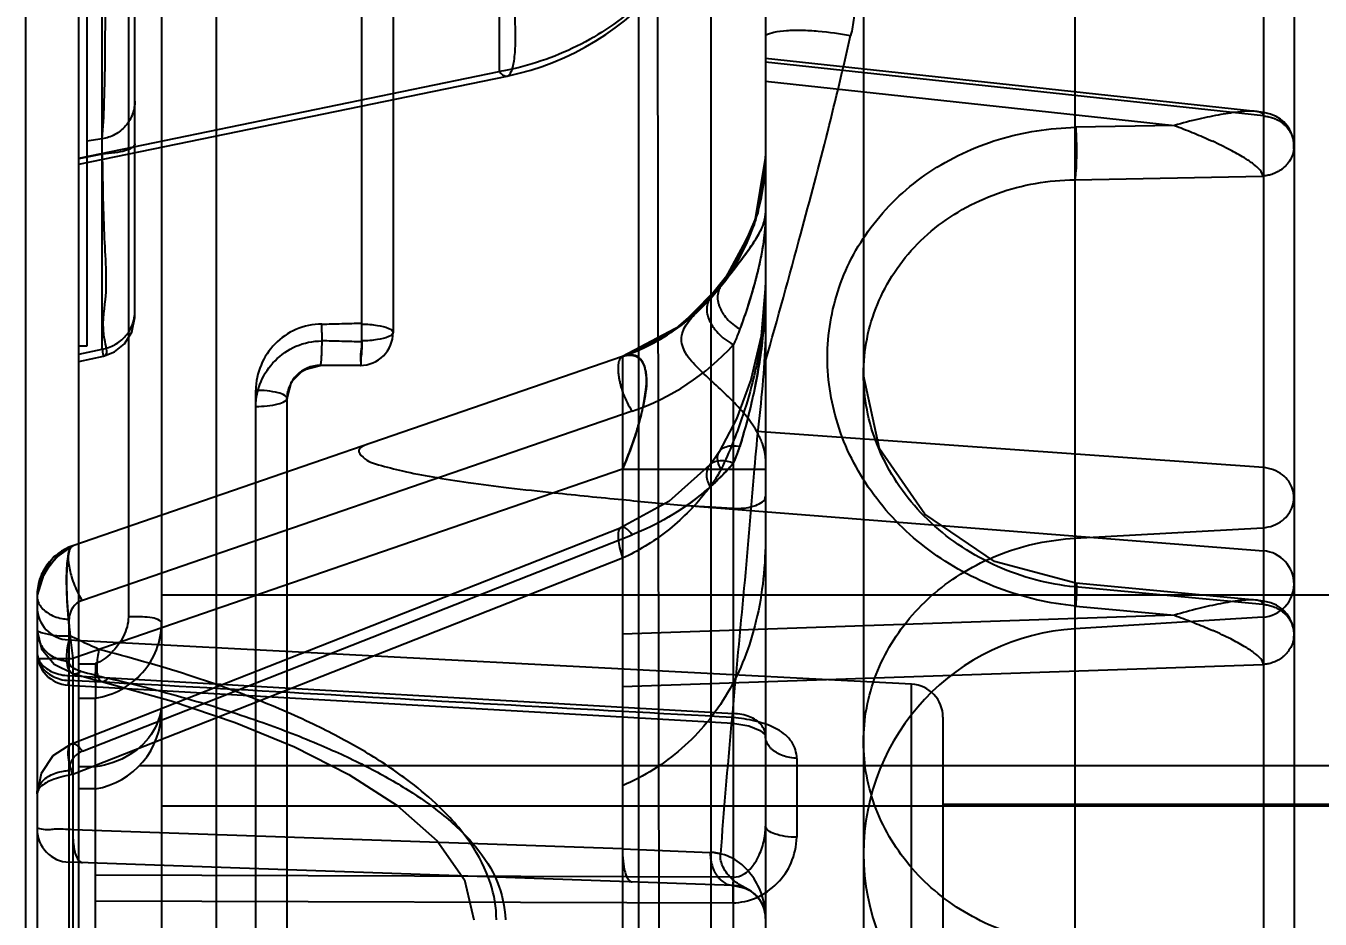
# Model space of a CAD drawing. Header units: millimetres. Extents: x 3267 to 5677, y -4731 to 2600.
# Drawn here: x 4723.18 to 4742.82, y -182.95 to -169.39 of the extents above; entities that cross this region are included whole.
import ezdxf

# ---------------------------------------------------------------- set-up
doc = ezdxf.new("R2010")
doc.units = ezdxf.units.MM
doc.header["$LTSCALE"] = 16.335
doc.header["$PDMODE"] = 3
doc.header["$PDSIZE"] = 0.3125
doc.layers.get('0').update_dxf_attribs({"linetype": 'CONTINUOUS'})
doc.layers.get('Defpoints').update_dxf_attribs({"linetype": 'CONTINUOUS'})
doc.styles.get("Standard").update_dxf_attribs({"font": 'txt', "width": 0.8})
doc.dimstyles.get("Standard").update_dxf_attribs({"dimtxt": 0.15625, "dimasz": 0.1875, "dimexe": 0.125, "dimexo": 0.0625, "dimtad": 0, "dimtih": 1, "dimtoh": 1, "dimdsep": 46, "dimtxsty": 'Standard', "dimcen": 0.09, "dimadec": 0, "dimazin": 0, "dimtp": 0.01, "dimtm": 0.01, "dimtfac": 1, "dimtofl": 0, "dimtmove": 0, "dimatfit": 3, "dimfxl": 0, "dimtolj": 1, "dimarcsym": 0})

# ---------------------------------------------------------------- blocks, each defined once
blk = doc.blocks.new('*D133')
at = {"color": 4, "lineweight": -2}
for p, q in [((4723.177, -202.237), (4723.177, -27.593)), ((4731.177, -27.593), (4748.892, -27.593)), ((4793.176, -27.593), (4772.359, -27.593)), ((4801.176, -192.521), (4801.176, -27.593))]:
    blk.add_line(p, q, dxfattribs=at)
at = {"color": 4}
for points in [[(4731.177, -26.259), (4731.177, -28.926), (4723.177, -27.593)], [(4793.176, -26.259), (4793.176, -28.926), (4801.176, -27.593)]]:
    blk.add_solid(points, dxfattribs=at)
at = {"layer": 'Defpoints', "color": 0}
for p in [(4723.177, -27.593), (4801.176, -192.521), (4723.177, -202.237)]:
    blk.add_point(p, dxfattribs=at)
at = {"color": 6, "insert": (4760.626, -27.593), "char_height": 8, "attachment_point": 5}
blk.add_mtext('\\A1;78.00', dxfattribs=at)

msp = doc.modelspace()

# ---------------------------------------------------------------- linework, layer by layer
at = {"color": 6, "linetype": 'Continuous'}
for p, q in [((4723.981, -365.077), (4723.981, -45.077)), ((4728.274, -174.175), (4728.274, -97.94)), ((4728.748, -98.44), (4728.748, -174.047)), ((4725.236, -99.547), (4725.236, -278.306)), ((4726.066, -114.238), (4726.066, -254.39)), ((4733.571, -115.642), (4733.571, -195.988)), ((4734.401, -116.63), (4734.401, -253.414)), ((4741.957, -141.183), (4741.957, -258.911)), ((4742.421, -141.685), (4742.421, -258.408)), ((4739.093, -142.366), (4739.093, -257.727)), ((4735.889, -145.777), (4735.889, -254.317)), ((4724.733, -151.069), (4724.733, -178.364)), ((4732.472, -151.117), (4732.472, -248.976)), ((4732.74, -151.096), (4732.796, -192.891)), ((4724.831, -173.817), (4724.831, -155.758)), ((4724.101, -162.257), (4724.101, -174.257)), ((4730.36, -168.126), (4730.36, -170.086)), ((4724.335, -174.299), (4724.335, -169.078)), ((4741.844, -170.692), (4734.401, -169.886)), ((4723.981, -171.401), (4730.36, -170.086)), ((4741.956, -170.76), (4734.401, -169.942)), ((4723.981, -171.492), (4730.478, -170.153)), ((4734.401, -170.231), (4740.605, -170.903)), ((4740.605, -170.903), (4739.108, -170.932)), ((4724.335, -171.109), (4724.101, -171.14)), ((4724.335, -171.338), (4723.981, -171.412)), ((4734.401, -171.37), (4734.228, -172.41)), ((4739.093, -171.728), (4741.949, -171.672)), ((4734.228, -172.41), (4733.728, -173.339)), ((4733.728, -173.339), (4733.562, -173.537)), ((4734.401, -173.324), (4734.336, -174.097)), ((4734.339, -174.081), (4734.174, -174.784)), ((4724.101, -174.257), (4723.981, -174.257)), ((4723.981, -174.374), (4724.335, -174.299)), ((4723.981, -174.485), (4724.355, -174.406)), ((4733.916, -190.085), (4733.916, -174.23)), ((4732.232, -174.411), (4723.888, -177.284)), ((4728.248, -174.547), (4727.641, -174.547)), ((4732.232, -174.411), (4732.232, -189.904)), ((4726.667, -225.17), (4726.667, -174.924)), ((4727.144, -175.104), (4727.141, -175.065)), ((4732.378, -175.241), (4724.035, -178.114)), ((4741.957, -176.098), (4734.267, -175.55)), ((4732.232, -176.122), (4723.888, -178.995)), ((4732.232, -176.122), (4734.401, -176.122)), ((4733.273, -176.679), (4741.957, -177.363)), ((4723.868, -180.291), (4732.212, -177.006)), ((4724.035, -180.403), (4732.378, -177.118)), ((4739.093, -177.171), (4741.949, -177.01)), ((4732.232, -177.473), (4723.888, -180.758)), ((4723.415, -177.787), (4723.346, -178.035)), ((4741.949, -178.176), (4739.093, -177.909)), ((4741.837, -178.11), (4739.112, -177.855)), ((4723.346, -178.044), (4723.346, -186.271)), ((4749.236, -178.037), (4725.236, -178.037)), ((4739.108, -178.2), (4740.605, -178.339)), ((4723.831, -185.916), (4723.831, -178.4)), ((4740.605, -178.339), (4732.232, -178.627)), ((4741.949, -178.368), (4739.093, -178.546)), ((4736.618, -179.386), (4723.822, -178.716)), ((4723.346, -178.995), (4723.888, -178.995)), ((4723.888, -178.995), (4723.888, -185.321)), ((4724.231, -179.08), (4723.981, -179.08)), ((4724.231, -179.08), (4724.231, -179.181)), ((4732.232, -179.422), (4741.955, -179.088)), ((4723.831, -179.255), (4733.916, -179.833)), ((4723.82, -179.402), (4733.905, -179.979)), ((4736.618, -186.537), (4736.618, -179.386)), ((4723.981, -179.599), (4724.231, -179.599)), ((4724.231, -187.149), (4724.231, -179.6)), ((4737.095, -186.036), (4737.095, -179.888)), ((4724.231, -180.642), (4723.981, -180.642)), ((4749.236, -180.624), (4724.898, -180.624)), ((4734.877, -180.512), (4734.877, -181.711)), ((4724.231, -180.976), (4723.981, -180.976)), ((4750.236, -181.237), (4725.236, -181.237)), ((4801.176, -181.212), (4737.095, -181.212)), ((4732.232, -181.886), (4723.888, -181.595)), ((4732.232, -181.886), (4733.562, -181.94)), ((4733.916, -182.442), (4723.831, -182.09)), ((4733.916, -182.315), (4724.231, -182.286)), ((4733.917, -182.442), (4734.111, -182.489)), ((4724.231, -182.676), (4733.908, -182.705))]:
    msp.add_line(p, q, dxfattribs=at)
for points in [[(4742.417, -171.265), (4742.42, -171.187), (4742.411, -171.116), (4742.39, -171.04), (4742.351, -170.958), (4742.313, -170.904), (4742.265, -170.851), (4742.217, -170.81), (4742.15, -170.768), (4742.066, -170.732), (4741.962, -170.708), (4741.846, -170.692)], [(4742.406, -171.095), (4742.39, -171.043), (4742.367, -170.99), (4742.336, -170.935), (4742.295, -170.882)], [(4734.401, -171.37), (4734.284, -172.23), (4733.941, -173.029), (4733.396, -173.706)], [(4734.401, -171.37), (4734.249, -172.348), (4733.804, -173.237)], [(4733.804, -173.237), (4733.111, -173.946), (4732.232, -174.411)], [(4733.728, -173.339), (4733.647, -173.44), (4733.563, -173.537)], [(4733.562, -173.537), (4732.97, -174.046), (4732.232, -174.411)], [(4724.354, -174.404), (4724.521, -174.342), (4724.673, -174.221), (4724.786, -174.044), (4724.831, -173.819)], [(4727.141, -175.048), (4727.209, -174.797), (4727.392, -174.614), (4727.641, -174.547)], [(4727.332, -174.655), (4727.484, -174.572), (4727.641, -174.547)], [(4734.18, -174.764), (4733.959, -175.358), (4733.698, -175.858)], [(4739.111, -177.855), (4737.875, -177.524), (4736.821, -176.807), (4736.133, -175.811), (4735.889, -174.693)], [(4727.141, -225.047), (4727.141, -175.025), (4727.145, -174.983), (4727.153, -174.938)], [(4733.698, -175.858), (4733.627, -175.965), (4733.555, -176.056)], [(4733.556, -176.055), (4732.935, -176.615), (4732.212, -177.006)], [(4723.888, -177.283), (4723.642, -177.458), (4723.451, -177.713), (4723.346, -178.037)], [(4723.889, -177.285), (4723.602, -177.454), (4723.416, -177.716), (4723.346, -178.043)], [(4723.888, -177.284), (4723.7, -177.405), (4723.539, -177.576), (4723.415, -177.787)], [(4742.416, -178.692), (4742.421, -178.612), (4742.411, -178.535), (4742.391, -178.463), (4742.356, -178.387), (4742.315, -178.323), (4742.268, -178.27), (4742.221, -178.23), (4742.155, -178.187), (4742.069, -178.15), (4741.96, -178.124), (4741.839, -178.11)], [(4742.413, -178.55), (4742.408, -178.52), (4742.4, -178.494), (4742.392, -178.469), (4742.383, -178.443)], [(4723.346, -178.574), (4723.413, -178.848), (4723.606, -179.08), (4723.893, -179.224)], [(4723.893, -179.225), (4724.101, -179.285), (4724.326, -179.345)], [(4724.326, -179.345), (4725.379, -179.64), (4726.351, -179.97), (4727.251, -180.338), (4728.076, -180.755), (4728.811, -181.229), (4729.418, -181.766), (4729.832, -182.357), (4729.977, -182.962)], [(4733.905, -179.979), (4734.148, -180.019), (4734.321, -180.091), (4734.394, -180.155), (4734.401, -180.177)], [(4723.869, -180.291), (4723.585, -180.474), (4723.408, -180.743), (4723.346, -181.053)], [(4733.917, -182.442), (4734.046, -182.464), (4734.154, -182.512), (4734.242, -182.577), (4734.31, -182.656), (4734.361, -182.746), (4734.391, -182.843), (4734.401, -182.945)]]:
    msp.add_lwpolyline(points, dxfattribs=at)
for centre, radius, start, end in [((4729.631, -166.04), 4.2, 281.6448, 0), ((4731.185, -171.37), 3.216, 289.0001, 360), ((4718.771, -174.045), 8.897, 359.9915, 0.8141), ((4719.429, -174.045), 8.846, 359.9893, 0.9018), ((4728.248, -174.047), 0.5, 270, 0), ((4731.169, -171.727), 3.717, 288.992, 317.6662), ((4727.641, -175.047), 0.5, 90, 180), ((4724.15, -178.044), 0.804, 109, 180), ((4741.917, -177.865), 0.504, 273.5697, 85.5), ((4724.133, -178.399), 0.301, 108.9838, 180.0199), ((4723.849, -178.214), 0.502, 180, 267), ((4739.306, -181.957), 3.417, 93.5697, 266.4303), ((4723.849, -178.9), 0.503, 180.0141, 266.7508), ((4726.991, -168.269), 11.321, 254.7357, 256.8906), ((4736.592, -179.888), 0.502, 0, 87), ((4724.03, -179.787), 1.206, 279.594, 359.9998), ((4723.849, -181.588), 0.502, 179.9979, 268.0026), ((4733.899, -182.945), 0.502, 0, 88)]:
    msp.add_arc(centre, radius, start, end, dxfattribs=at)
msp.add_ellipse((4742.972, -163.867), major_axis=(39.427, 0), ratio=0.335213, start_param=-1.874194, end_param=-1.846674, dxfattribs=at)
for points, knots in [([(4734.095, -164.534), (4734.092, -164.659), (4734.229, -164.986), (4734.52, -165.486), (4734.915, -166.025), (4735.254, -166.586), (4735.508, -167.149), (4735.688, -167.727), (4735.78, -168.293), (4735.795, -168.809), (4735.75, -169.216), (4735.718, -169.451), (4735.693, -169.537)], [0, 0, 0, 0, 0.06935, 0.188636, 0.324328, 0.438175, 0.551863, 0.665673, 0.772827, 0.868902, 0.95076, 1, 1, 1, 1]), ([(4733.831, -166.04), (4733.831, -166.421), (4733.72, -167.19), (4733.237, -168.248), (4732.475, -169.136), (4731.494, -169.782), (4730.743, -170.02), (4730.36, -170.086)], [0, 0, 0, 0, 0.198155, 0.396957, 0.596853, 0.797952, 1, 1, 1, 1]), ([(4724.335, -171.109), (4724.351, -170.933), (4724.373, -170.448), (4724.386, -169.56), (4724.378, -168.399), (4724.364, -167.547), (4724.356, -167.097)], [0, 0, 0, 0, 0.132073, 0.362945, 0.663591, 1, 1, 1, 1]), ([(4730.478, -170.153), (4730.508, -170.147), (4730.545, -170.092), (4730.57, -170.011), (4730.597, -169.869), (4730.61, -169.637), (4730.601, -169.127), (4730.522, -168.321), (4730.423, -167.633), (4730.36, -167.252)], [0, 0, 0, 0, 0.031471, 0.05668, 0.089223, 0.176715, 0.293631, 0.607035, 1, 1, 1, 1]), ([(4734.401, -169.533), (4734.44, -169.51), (4734.547, -169.479), (4734.731, -169.457), (4734.956, -169.455), (4735.281, -169.474), (4735.53, -169.508), (4735.693, -169.537)], [0, 0, 0, 0, 0.102945, 0.252056, 0.42397, 0.619423, 1, 1, 1, 1]), ([(4734.401, -174.482), (4734.584, -173.839), (4734.904, -172.679), (4735.342, -171.032), (4735.583, -170.024), (4735.693, -169.537)], [0, 0, 0, 0, 0.392119, 0.706552, 1, 1, 1, 1]), ([(4730.36, -170.086), (4730.37, -170.098), (4730.401, -170.13), (4730.448, -170.16), (4730.478, -170.153)], [0, 0, 0, 0, 0.336573, 1, 1, 1, 1]), ([(4724.831, -170.533), (4724.831, -170.599), (4724.807, -170.736), (4724.7, -170.918), (4724.534, -171.051), (4724.401, -171.097), (4724.335, -171.109)], [0, 0, 0, 0, 0.239578, 0.496042, 0.7549, 1, 1, 1, 1]), ([(4741.844, -170.692), (4741.765, -170.683), (4741.585, -170.694), (4741.297, -170.739), (4740.962, -170.806), (4740.729, -170.869), (4740.605, -170.903)], [0, 0, 0, 0, 0.18877, 0.424904, 0.694615, 1, 1, 1, 1]), ([(4741.957, -170.761), (4741.958, -170.752), (4741.955, -170.729), (4741.919, -170.706), (4741.88, -170.697), (4741.853, -170.693), (4741.844, -170.692)], [0, 0, 0, 0, 0.179018, 0.432727, 0.814851, 1, 1, 1, 1]), ([(4741.957, -170.761), (4741.979, -170.762), (4742.026, -170.768), (4742.098, -170.787), (4742.173, -170.819), (4742.235, -170.858), (4742.282, -170.898), (4742.328, -170.946), (4742.366, -171.002), (4742.394, -171.064), (4742.41, -171.115), (4742.42, -171.167), (4742.422, -171.22), (4742.418, -171.273), (4742.407, -171.326), (4742.39, -171.375), (4742.359, -171.437), (4742.319, -171.492), (4742.273, -171.539), (4742.225, -171.578), (4742.162, -171.616), (4742.086, -171.647), (4742.015, -171.665), (4741.97, -171.67), (4741.949, -171.671)], [0, 0, 0, 0, 0.046356, 0.098012, 0.155049, 0.217226, 0.250098, 0.283998, 0.35423, 0.39038, 0.426984, 0.463894, 0.500967, 0.53806, 0.575028, 0.611721, 0.64798, 0.718442, 0.752438, 0.785385, 0.847629, 0.904622, 0.956138, 1, 1, 1, 1]), ([(4735.341, -174.427), (4735.341, -174.068), (4735.462, -173.336), (4736.002, -172.348), (4736.855, -171.563), (4737.925, -171.062), (4738.713, -170.941), (4739.108, -170.932)], [0, 0, 0, 0, 0.189325, 0.383918, 0.584874, 0.791339, 1, 1, 1, 1]), ([(4739.108, -170.932), (4739.113, -171.004), (4739.116, -171.088), (4739.118, -171.172), (4739.119, -171.185)], [0, 0, 0, 0, 0.849713, 1, 1, 1, 1]), ([(4740.605, -170.903), (4740.696, -170.937), (4740.874, -171.006), (4741.067, -171.089), (4741.17, -171.136), (4741.187, -171.144)], [0, 0, 0, 0, 0.46265, 0.909568, 1, 1, 1, 1]), ([(4724.831, -171.185), (4724.831, -171.206), (4724.8, -171.238), (4724.748, -171.265), (4724.658, -171.298), (4724.518, -171.324), (4724.398, -171.335), (4724.335, -171.338)], [0, 0, 0, 0, 0.114201, 0.208965, 0.331681, 0.64562, 1, 1, 1, 1]), ([(4739.119, -171.185), (4739.12, -171.253), (4739.12, -171.39), (4739.113, -171.571), (4739.102, -171.684), (4739.093, -171.728)], [0, 0, 0, 0, 0.372964, 0.755013, 1, 1, 1, 1]), ([(4741.949, -171.672), (4741.943, -171.64), (4741.903, -171.568), (4741.799, -171.483), (4741.647, -171.379), (4741.437, -171.267), (4741.276, -171.186), (4741.188, -171.144)], [0, 0, 0, 0, 0.103922, 0.247303, 0.424758, 0.690302, 1, 1, 1, 1]), ([(4724.335, -171.338), (4724.344, -171.743), (4724.344, -172.46), (4724.428, -173.477), (4724.301, -173.967), (4724.427, -174.391), (4724.355, -174.406)], [0, 0, 0, 0, 0.396588, 0.720199, 0.927711, 1, 1, 1, 1]), ([(4739.093, -177.909), (4738.893, -177.889), (4738.493, -177.817), (4737.917, -177.615), (4737.382, -177.323), (4736.908, -176.953), (4736.51, -176.515), (4736.201, -176.025), (4735.991, -175.498), (4735.884, -174.954), (4735.884, -174.407), (4735.99, -173.871), (4736.2, -173.362), (4736.51, -172.897), (4736.908, -172.494), (4737.383, -172.164), (4737.92, -171.918), (4738.497, -171.767), (4738.894, -171.73), (4739.093, -171.728)], [0, 0, 0, 0, 0.061457, 0.123796, 0.186017, 0.247176, 0.307148, 0.366103, 0.423622, 0.479656, 0.534847, 0.589989, 0.645757, 0.702336, 0.759676, 0.818294, 0.878394, 0.939252, 1, 1, 1, 1]), ([(4733.728, -173.339), (4733.859, -173.171), (4734.056, -172.915), (4734.306, -172.564), (4734.401, -172.349), (4734.401, -172.234)], [0, 0, 0, 0, 0.48966, 0.73683, 1, 1, 1, 1]), ([(4733.728, -173.339), (4733.799, -173.248), (4733.924, -173.086), (4734.105, -172.85), (4734.249, -172.645), (4734.362, -172.443), (4734.401, -172.305), (4734.401, -172.235)], [0, 0, 0, 0, 0.26501, 0.469084, 0.681768, 0.837699, 1, 1, 1, 1]), ([(4734.401, -172.233), (4734.401, -172.4), (4734.36, -172.826), (4734.212, -173.413), (4734.074, -173.826), (4734.012, -173.993)], [0, 0, 0, 0, 0.277956, 0.705816, 1, 1, 1, 1]), ([(4734.401, -172.235), (4734.401, -172.294), (4734.397, -172.424), (4734.377, -172.631), (4734.34, -172.861), (4734.287, -173.106), (4734.221, -173.355), (4734.146, -173.604), (4734.076, -173.817), (4734.03, -173.945), (4734.013, -173.993)], [0, 0, 0, 0, 0.098322, 0.214738, 0.345192, 0.484985, 0.628927, 0.773471, 0.915628, 1, 1, 1, 1]), ([(4733.728, -173.339), (4733.714, -173.358), (4733.687, -173.406), (4733.669, -173.492), (4733.676, -173.572), (4733.693, -173.634), (4733.71, -173.679), (4733.732, -173.723), (4733.77, -173.786), (4733.832, -173.863), (4733.919, -173.938), (4733.983, -173.978), (4734.012, -173.993)], [0, 0, 0, 0, 0.087303, 0.205479, 0.325585, 0.385556, 0.444683, 0.505739, 0.571821, 0.717715, 0.877285, 1, 1, 1, 1]), ([(4734.401, -173.324), (4734.401, -173.522), (4734.379, -173.883), (4734.303, -174.377), (4734.195, -174.858), (4734.064, -175.299), (4733.901, -175.737), (4733.792, -175.99), (4733.728, -176.122)], [0, 0, 0, 0, 0.204942, 0.373467, 0.516539, 0.715509, 0.848626, 1, 1, 1, 1]), ([(4734.401, -173.325), (4734.401, -173.614), (4734.368, -174.183), (4734.226, -175.001), (4734.086, -175.524), (4734.012, -175.776)], [0, 0, 0, 0, 0.348198, 0.684489, 1, 1, 1, 1]), ([(4734.012, -175.776), (4734.075, -175.58), (4734.219, -175.05), (4734.363, -174.232), (4734.401, -173.607), (4734.401, -173.326)], [0, 0, 0, 0, 0.247483, 0.661521, 1, 1, 1, 1]), ([(4733.562, -173.537), (4733.538, -173.564), (4733.506, -173.633), (4733.508, -173.742), (4733.533, -173.829), (4733.564, -173.895), (4733.591, -173.942), (4733.623, -173.989), (4733.675, -174.053), (4733.755, -174.132), (4733.845, -174.194), (4733.902, -174.223), (4733.916, -174.23)], [0, 0, 0, 0, 0.126641, 0.245727, 0.371503, 0.434398, 0.495836, 0.559168, 0.628174, 0.78058, 0.943882, 1, 1, 1, 1]), ([(4724.335, -174.299), (4724.401, -174.288), (4724.534, -174.242), (4724.7, -174.108), (4724.807, -173.926), (4724.831, -173.789), (4724.831, -173.724)], [0, 0, 0, 0, 0.245093, 0.503953, 0.760419, 1, 1, 1, 1]), ([(4734.267, -175.55), (4734.217, -175.461), (4734.093, -175.288), (4733.871, -175.05), (4733.625, -174.823), (4733.385, -174.601), (4733.183, -174.388), (4733.092, -174.122), (4733.212, -173.885), (4733.331, -173.767), (4733.396, -173.706)], [0, 0, 0, 0, 0.129249, 0.268584, 0.413172, 0.55571, 0.683431, 0.786058, 0.886521, 1, 1, 1, 1]), ([(4727.667, -173.919), (4727.533, -173.919), (4727.268, -173.974), (4726.94, -174.204), (4726.721, -174.533), (4726.667, -174.794), (4726.667, -174.924)], [0, 0, 0, 0, 0.256333, 0.503747, 0.750029, 1, 1, 1, 1]), ([(4727.667, -173.919), (4727.768, -173.919), (4727.97, -173.912), (4728.172, -173.906), (4728.274, -173.906)], [0, 0, 0, 0, 0.500004, 1, 1, 1, 1]), ([(4728.274, -173.919), (4728.354, -173.92), (4728.497, -173.933), (4728.65, -173.961), (4728.748, -174.017), (4728.748, -174.047)], [0, 0, 0, 0, 0.473232, 0.82581, 1, 1, 1, 1]), ([(4734.012, -173.993), (4734.005, -174.013), (4733.975, -174.093), (4733.943, -174.171), (4733.916, -174.23)], [0, 0, 0, 0, 0.246391, 1, 1, 1, 1]), ([(4734.012, -173.993), (4734.005, -174.013), (4733.975, -174.093), (4733.943, -174.171), (4733.916, -174.23)], [0, 0, 0, 0, 0.246398, 1, 1, 1, 1]), ([(4734.401, -173.961), (4734.401, -174.2), (4734.376, -174.679), (4734.299, -175.397), (4734.248, -175.878), (4734.229, -176.12)], [0, 0, 0, 0, 0.33017, 0.663908, 1, 1, 1, 1]), ([(4726.667, -175.17), (4726.667, -175.042), (4726.721, -174.783), (4726.941, -174.457), (4727.269, -174.23), (4727.534, -174.175), (4727.667, -174.175)], [0, 0, 0, 0, 0.248674, 0.494687, 0.742719, 1, 1, 1, 1]), ([(4727.668, -174.047), (4727.668, -174.111), (4727.667, -174.205), (4727.663, -174.325), (4727.66, -174.403), (4727.656, -174.463), (4727.652, -174.509), (4727.647, -174.53), (4727.644, -174.547), (4727.641, -174.547)], [0, 0, 0, 0, 0.382439, 0.563018, 0.719654, 0.841986, 0.928665, 0.980691, 1, 1, 1, 1]), ([(4728.274, -174.188), (4728.172, -174.188), (4727.97, -174.181), (4727.768, -174.175), (4727.667, -174.175)], [0, 0, 0, 0, 0.499996, 1, 1, 1, 1]), ([(4728.248, -174.547), (4728.27, -174.547), (4728.248, -174.414), (4728.282, -174.29), (4728.275, -174.13), (4728.275, -174.047)], [0, 0, 0, 0, 0.136236, 0.501603, 1, 1, 1, 1]), ([(4728.274, -174.188), (4728.273, -174.25), (4728.276, -174.366), (4728.252, -174.456), (4728.263, -174.547), (4728.248, -174.547)], [0, 0, 0, 0, 0.517121, 0.870989, 1, 1, 1, 1]), ([(4728.748, -174.047), (4728.748, -174.076), (4728.65, -174.133), (4728.497, -174.161), (4728.354, -174.174), (4728.274, -174.175)], [0, 0, 0, 0, 0.174544, 0.527168, 1, 1, 1, 1]), ([(4724.335, -174.299), (4724.336, -174.315), (4724.339, -174.341), (4724.345, -174.377), (4724.348, -174.392), (4724.352, -174.405), (4724.354, -174.404)], [0, 0, 0, 0, 0.441511, 0.752903, 0.936315, 1, 1, 1, 1]), ([(4732.232, -176.122), (4732.326, -175.895), (4732.478, -175.502), (4732.588, -174.974), (4732.61, -174.613), (4732.461, -174.367), (4732.3, -174.388), (4732.232, -174.411)], [0, 0, 0, 0, 0.364478, 0.62224, 0.799056, 0.893623, 1, 1, 1, 1]), ([(4732.232, -174.411), (4732.307, -174.385), (4732.508, -174.381), (4732.619, -174.71), (4732.568, -175.087), (4732.442, -175.585), (4732.312, -175.933), (4732.232, -176.122)], [0, 0, 0, 0, 0.118366, 0.241724, 0.446002, 0.695321, 1, 1, 1, 1]), ([(4732.232, -176.122), (4732.28, -176.008), (4732.366, -175.791), (4732.469, -175.482), (4732.541, -175.212), (4732.582, -174.98), (4732.598, -174.787), (4732.587, -174.628), (4732.55, -174.502), (4732.475, -174.411), (4732.356, -174.378), (4732.275, -174.396), (4732.232, -174.411)], [0, 0, 0, 0, 0.182159, 0.343263, 0.480452, 0.594876, 0.689441, 0.766581, 0.828641, 0.880485, 0.932952, 1, 1, 1, 1]), ([(4732.232, -174.411), (4732.211, -174.419), (4732.177, -174.464), (4732.163, -174.545), (4732.162, -174.623), (4732.169, -174.69), (4732.177, -174.742), (4732.188, -174.797), (4732.2, -174.845), (4732.208, -174.875), (4732.212, -174.886)], [0, 0, 0, 0, 0.135462, 0.298849, 0.495728, 0.599394, 0.702791, 0.810922, 0.929935, 1, 1, 1, 1]), ([(4739.108, -178.2), (4738.71, -178.162), (4737.916, -177.979), (4736.852, -177.399), (4736.005, -176.557), (4735.466, -175.536), (4735.341, -174.789), (4735.341, -174.427)], [0, 0, 0, 0, 0.206286, 0.413887, 0.617422, 0.813214, 1, 1, 1, 1]), ([(4727.141, -175.047), (4727.141, -175.028), (4727.089, -174.986), (4726.935, -174.939), (4726.78, -174.926), (4726.667, -174.924)], [0, 0, 0, 0, 0.111536, 0.329423, 1, 1, 1, 1]), ([(4732.212, -174.886), (4732.221, -174.918), (4732.247, -174.993), (4732.299, -175.114), (4732.348, -175.2), (4732.378, -175.241)], [0, 0, 0, 0, 0.248313, 0.607861, 1, 1, 1, 1]), ([(4732.212, -174.886), (4732.221, -174.918), (4732.247, -174.993), (4732.299, -175.114), (4732.348, -175.2), (4732.378, -175.241)], [0, 0, 0, 0, 0.248311, 0.60786, 1, 1, 1, 1]), ([(4726.667, -175.17), (4726.78, -175.169), (4726.935, -175.155), (4727.089, -175.108), (4727.141, -175.066), (4727.141, -175.047)], [0, 0, 0, 0, 0.670192, 0.888118, 1, 1, 1, 1]), ([(4734.401, -175.962), (4734.401, -175.92), (4734.389, -175.831), (4734.342, -175.692), (4734.294, -175.599), (4734.267, -175.55)], [0, 0, 0, 0, 0.283629, 0.614517, 1, 1, 1, 1]), ([(4728.353, -175.747), (4728.305, -175.763), (4728.179, -175.817), (4728.33, -175.995), (4728.56, -176.066), (4728.924, -176.161), (4729.377, -176.245), (4729.915, -176.331), (4730.528, -176.408), (4730.963, -176.456), (4731.192, -176.48)], [0, 0, 0, 0, 0.047153, 0.085737, 0.166117, 0.283067, 0.427463, 0.595384, 0.786121, 1, 1, 1, 1]), ([(4733.728, -176.122), (4733.707, -176.087), (4733.684, -176.036), (4733.673, -175.969), (4733.673, -175.93), (4733.68, -175.896), (4733.692, -175.866), (4733.71, -175.839), (4733.734, -175.815), (4733.766, -175.795), (4733.82, -175.772), (4733.905, -175.761), (4733.975, -175.768), (4734.012, -175.776)], [0, 0, 0, 0, 0.195183, 0.264345, 0.325877, 0.381133, 0.431625, 0.481699, 0.535658, 0.595052, 0.661398, 0.818564, 1, 1, 1, 1]), ([(4733.916, -176.03), (4733.932, -175.994), (4733.967, -175.91), (4733.996, -175.824), (4734.012, -175.776)], [0, 0, 0, 0, 0.436013, 1, 1, 1, 1]), ([(4733.916, -176.031), (4733.927, -176.007), (4733.962, -175.923), (4733.992, -175.837), (4734.012, -175.776)], [0, 0, 0, 0, 0.288356, 1, 1, 1, 1]), ([(4733.916, -176.031), (4733.772, -176.196), (4733.462, -176.497), (4732.941, -176.861), (4732.567, -177.044), (4732.378, -177.118)], [0, 0, 0, 0, 0.346111, 0.679017, 1, 1, 1, 1]), ([(4733.916, -176.031), (4733.775, -176.193), (4733.464, -176.496), (4732.944, -176.86), (4732.567, -177.044), (4732.378, -177.118)], [0, 0, 0, 0, 0.340651, 0.680622, 1, 1, 1, 1]), ([(4733.562, -176.386), (4733.531, -176.326), (4733.487, -176.209), (4733.547, -176.024), (4733.733, -175.97), (4733.853, -176.004), (4733.916, -176.031)], [0, 0, 0, 0, 0.279507, 0.495283, 0.716256, 1, 1, 1, 1]), ([(4733.562, -176.386), (4733.531, -176.326), (4733.487, -176.209), (4733.547, -176.024), (4733.733, -175.97), (4733.853, -176.004), (4733.916, -176.031)], [0, 0, 0, 0, 0.279499, 0.495253, 0.716232, 1, 1, 1, 1]), ([(4733.728, -176.122), (4733.711, -176.153), (4733.677, -176.215), (4733.622, -176.303), (4733.583, -176.359), (4733.562, -176.386)], [0, 0, 0, 0, 0.34439, 0.677747, 1, 1, 1, 1]), ([(4733.728, -176.122), (4733.711, -176.153), (4733.677, -176.215), (4733.622, -176.303), (4733.582, -176.359), (4733.562, -176.386)], [0, 0, 0, 0, 0.346096, 0.679276, 1, 1, 1, 1]), ([(4734.229, -176.122), (4734.179, -176.765), (4734.064, -178.057), (4733.878, -180.002), (4733.766, -181.307), (4733.717, -181.963)], [0, 0, 0, 0, 0.330127, 0.663448, 1, 1, 1, 1]), ([(4741.949, -177.01), (4742.054, -177.004), (4742.251, -176.934), (4742.427, -176.695), (4742.427, -176.413), (4742.253, -176.176), (4742.06, -176.106), (4741.957, -176.098)], [0, 0, 0, 0, 0.224329, 0.411851, 0.593671, 0.781194, 1, 1, 1, 1]), ([(4733.562, -176.386), (4733.538, -176.419), (4733.428, -176.56), (4733.216, -176.796), (4732.91, -177.068), (4732.581, -177.296), (4732.349, -177.42), (4732.232, -177.473)], [0, 0, 0, 0, 0.071319, 0.309414, 0.546915, 0.777813, 1, 1, 1, 1]), ([(4732.232, -176.584), (4732.529, -176.612), (4733.052, -176.672), (4733.74, -176.699), (4734.16, -176.736), (4734.401, -176.602), (4734.401, -176.534)], [0, 0, 0, 0, 0.401476, 0.712562, 0.909438, 1, 1, 1, 1]), ([(4732.212, -177.006), (4732.196, -177.012), (4732.178, -177.036), (4732.168, -177.072), (4732.161, -177.121), (4732.164, -177.202), (4732.185, -177.319), (4732.211, -177.412), (4732.23, -177.465), (4732.232, -177.473)], [0, 0, 0, 0, 0.106154, 0.159814, 0.227077, 0.408859, 0.654891, 0.948693, 1, 1, 1, 1]), ([(4732.378, -177.118), (4732.355, -177.087), (4732.316, -177.042), (4732.255, -177.001), (4732.221, -177.002), (4732.212, -177.006)], [0, 0, 0, 0, 0.550467, 0.85214, 1, 1, 1, 1]), ([(4734.401, -177.133), (4734.401, -177.568), (4734.322, -178.398), (4733.891, -179.527), (4733.177, -180.401), (4732.556, -180.787), (4732.232, -180.927)], [0, 0, 0, 0, 0.282192, 0.534661, 0.771778, 1, 1, 1, 1]), ([(4723.888, -177.284), (4723.837, -177.302), (4723.805, -177.527), (4723.782, -177.851), (4723.818, -178.391), (4723.861, -178.781), (4723.888, -178.995)], [0, 0, 0, 0, 0.095238, 0.31108, 0.626205, 1, 1, 1, 1]), ([(4723.849, -178.653), (4723.831, -178.477), (4723.803, -178.162), (4723.788, -177.731), (4723.81, -177.471), (4723.846, -177.299), (4723.888, -177.284)], [0, 0, 0, 0, 0.382423, 0.692646, 0.903033, 1, 1, 1, 1]), ([(4723.888, -177.284), (4723.857, -177.295), (4723.812, -177.394), (4723.823, -177.555), (4723.849, -177.687), (4723.87, -177.758)], [0, 0, 0, 0, 0.199255, 0.552808, 1, 1, 1, 1]), ([(4739.093, -183.353), (4738.715, -183.331), (4737.969, -183.175), (4736.991, -182.619), (4736.263, -181.796), (4735.873, -180.795), (4735.873, -179.729), (4736.263, -178.727), (4736.991, -177.905), (4737.969, -177.349), (4738.715, -177.192), (4739.093, -177.171)], [0, 0, 0, 0, 0.116197, 0.229907, 0.34006, 0.447099, 0.552901, 0.65994, 0.770093, 0.883803, 1, 1, 1, 1]), ([(4723.87, -177.758), (4723.883, -177.802), (4723.913, -177.889), (4723.968, -178.008), (4724.011, -178.082), (4724.035, -178.114)], [0, 0, 0, 0, 0.348885, 0.694826, 1, 1, 1, 1]), ([(4739.093, -177.909), (4739.096, -177.896), (4739.1, -177.877), (4739.106, -177.861), (4739.11, -177.855), (4739.111, -177.855)], [0, 0, 0, 0, 0.709487, 0.910609, 1, 1, 1, 1]), ([(4739.111, -177.855), (4739.115, -177.855), (4739.117, -177.873), (4739.12, -177.899), (4739.12, -177.954), (4739.118, -178.024), (4739.114, -178.109), (4739.11, -178.169), (4739.108, -178.2)], [0, 0, 0, 0, 0.030686, 0.110532, 0.267956, 0.481592, 0.730678, 1, 1, 1, 1]), ([(4723.346, -178.044), (4723.346, -178.056), (4723.348, -178.081), (4723.359, -178.132), (4723.39, -178.197), (4723.452, -178.268), (4723.537, -178.327), (4723.638, -178.371), (4723.739, -178.394), (4723.804, -178.399), (4723.831, -178.4)], [0, 0, 0, 0, 0.054507, 0.111369, 0.235568, 0.376488, 0.533885, 0.703026, 0.875759, 1, 1, 1, 1]), ([(4741.837, -178.11), (4741.758, -178.102), (4741.579, -178.116), (4741.293, -178.165), (4740.96, -178.237), (4740.728, -178.303), (4740.605, -178.339)], [0, 0, 0, 0, 0.188278, 0.424291, 0.694157, 1, 1, 1, 1]), ([(4741.949, -178.176), (4741.95, -178.168), (4741.947, -178.145), (4741.911, -178.122), (4741.873, -178.114), (4741.846, -178.11), (4741.837, -178.11)], [0, 0, 0, 0, 0.180217, 0.433756, 0.816769, 1, 1, 1, 1]), ([(4741.949, -178.176), (4741.971, -178.177), (4742.017, -178.182), (4742.089, -178.2), (4742.165, -178.231), (4742.228, -178.269), (4742.275, -178.308), (4742.322, -178.355), (4742.361, -178.41), (4742.391, -178.472), (4742.408, -178.521), (4742.418, -178.573), (4742.422, -178.626), (4742.419, -178.68), (4742.41, -178.732), (4742.394, -178.782), (4742.365, -178.844), (4742.327, -178.9), (4742.281, -178.948), (4742.234, -178.988), (4742.173, -179.028), (4742.097, -179.06), (4742.025, -179.08), (4741.979, -179.086), (4741.957, -179.088)], [0, 0, 0, 0, 0.046138, 0.097623, 0.154484, 0.216485, 0.249271, 0.283087, 0.353153, 0.389218, 0.425732, 0.462546, 0.499515, 0.536497, 0.573348, 0.60992, 0.64606, 0.716306, 0.750213, 0.783088, 0.845243, 0.902218, 0.953776, 1, 1, 1, 1]), ([(4724.733, -178.364), (4724.731, -178.465), (4724.672, -178.67), (4724.491, -178.915), (4724.324, -179.044), (4724.231, -179.074)], [0, 0, 0, 0, 0.333128, 0.676832, 1, 1, 1, 1]), ([(4724.231, -179.6), (4724.367, -179.577), (4724.635, -179.487), (4724.964, -179.227), (4725.183, -178.87), (4725.236, -178.595), (4725.236, -178.456)], [0, 0, 0, 0, 0.25155, 0.503811, 0.747549, 1, 1, 1, 1]), ([(4725.236, -178.456), (4725.236, -178.44), (4725.182, -178.4), (4725.086, -178.375), (4724.923, -178.362), (4724.804, -178.361), (4724.733, -178.364)], [0, 0, 0, 0, 0.088271, 0.31739, 0.598668, 1, 1, 1, 1]), ([(4740.605, -178.339), (4740.697, -178.372), (4740.876, -178.439), (4741.07, -178.519), (4741.174, -178.565), (4741.191, -178.573)], [0, 0, 0, 0, 0.462467, 0.908983, 1, 1, 1, 1]), ([(4723.346, -178.572), (4723.346, -178.594), (4723.349, -178.633), (4723.364, -178.703), (4723.396, -178.782), (4723.457, -178.869), (4723.54, -178.944), (4723.639, -178.998), (4723.735, -179.027), (4723.797, -179.035), (4723.822, -179.036)], [0, 0, 0, 0, 0.092647, 0.157036, 0.293303, 0.438615, 0.590389, 0.744754, 0.897078, 1, 1, 1, 1]), ([(4723.85, -178.654), (4723.773, -178.661), (4723.63, -178.659), (4723.466, -178.621), (4723.369, -178.596), (4723.346, -178.572)], [0, 0, 0, 0, 0.452896, 0.809829, 1, 1, 1, 1]), ([(4723.849, -178.653), (4723.833, -178.702), (4723.809, -178.794), (4723.793, -178.908), (4723.791, -178.988), (4723.794, -179.038), (4723.8, -179.082), (4723.809, -179.12), (4723.821, -179.152), (4723.836, -179.181), (4723.855, -179.204), (4723.887, -179.227), (4723.948, -179.232), (4723.989, -179.207), (4724.011, -179.19)], [0, 0, 0, 0, 0.208602, 0.38638, 0.463737, 0.532204, 0.591699, 0.642651, 0.688551, 0.731942, 0.772539, 0.811021, 0.889897, 1, 1, 1, 1]), ([(4724.286, -178.858), (4724.236, -178.835), (4724.136, -178.791), (4723.99, -178.723), (4723.895, -178.676), (4723.849, -178.653)], [0, 0, 0, 0, 0.344697, 0.678366, 1, 1, 1, 1]), ([(4741.955, -179.088), (4741.955, -179.057), (4741.913, -178.983), (4741.804, -178.902), (4741.651, -178.8), (4741.443, -178.689), (4741.282, -178.613), (4741.191, -178.572)], [0, 0, 0, 0, 0.098514, 0.248626, 0.43387, 0.684151, 1, 1, 1, 1]), ([(4723.346, -178.9), (4723.346, -178.962), (4723.403, -179.098), (4723.591, -179.222), (4723.748, -179.253), (4723.831, -179.256)], [0, 0, 0, 0, 0.283945, 0.618972, 1, 1, 1, 1]), ([(4723.346, -178.9), (4723.346, -178.973), (4723.395, -179.126), (4723.578, -179.284), (4723.74, -179.326), (4723.822, -179.33)], [0, 0, 0, 0, 0.311255, 0.644645, 1, 1, 1, 1]), ([(4724.286, -178.858), (4724.279, -178.888), (4724.265, -178.961), (4724.254, -179.053), (4724.251, -179.131), (4724.253, -179.179), (4724.257, -179.221), (4724.264, -179.256), (4724.273, -179.286), (4724.287, -179.317), (4724.316, -179.35), (4724.363, -179.345), (4724.396, -179.322), (4724.414, -179.305), (4724.424, -179.294)], [0, 0, 0, 0, 0.147781, 0.354229, 0.442795, 0.520168, 0.586274, 0.641664, 0.690144, 0.734185, 0.807515, 0.880919, 0.933923, 1, 1, 1, 1]), ([(4730.316, -182.962), (4730.32, -182.774), (4730.241, -182.362), (4729.93, -181.748), (4729.465, -181.24), (4728.903, -180.777), (4728.281, -180.372), (4727.495, -179.96), (4726.609, -179.581), (4725.525, -179.196), (4724.74, -178.979), (4724.286, -178.858)], [0, 0, 0, 0, 0.072954, 0.159922, 0.264728, 0.338242, 0.443093, 0.552706, 0.683174, 0.817366, 1, 1, 1, 1]), ([(4724.011, -179.19), (4723.976, -179.18), (4723.917, -179.157), (4723.846, -179.106), (4723.824, -179.058), (4723.822, -179.036)], [0, 0, 0, 0, 0.418419, 0.741986, 1, 1, 1, 1]), ([(4723.823, -179.328), (4723.821, -179.352), (4723.817, -179.428), (4723.828, -179.33), (4723.829, -179.294), (4723.831, -179.255)], [0, 0, 0, 0, 0.328768, 0.451585, 1, 1, 1, 1]), ([(4724.231, -179.181), (4724.221, -179.237), (4724.234, -179.34), (4724.23, -179.479), (4724.231, -179.562), (4724.231, -179.599)], [0, 0, 0, 0, 0.407952, 0.736306, 1, 1, 1, 1]), ([(4724.424, -179.294), (4724.852, -179.395), (4725.642, -179.598), (4726.72, -179.94), (4727.605, -180.282), (4728.343, -180.623), (4728.956, -180.97), (4729.52, -181.361), (4730, -181.812), (4730.36, -182.358), (4730.446, -182.765), (4730.453, -182.962)], [0, 0, 0, 0, 0.177674, 0.32883, 0.456187, 0.56002, 0.656566, 0.740276, 0.836409, 0.920585, 1, 1, 1, 1]), ([(4733.908, -179.891), (4732.786, -179.831), (4730.543, -179.709), (4727.182, -179.512), (4724.942, -179.389), (4723.823, -179.328)], [0, 0, 0, 0, 0.333746, 0.667085, 1, 1, 1, 1]), ([(4725.236, -179.652), (4725.236, -179.807), (4725.139, -180.134), (4724.76, -180.498), (4724.414, -180.616), (4724.231, -180.642)], [0, 0, 0, 0, 0.304301, 0.634337, 1, 1, 1, 1]), ([(4733.908, -179.892), (4733.907, -179.901), (4733.906, -179.917), (4733.905, -179.943), (4733.904, -180.006), (4733.909, -179.932), (4733.912, -179.9), (4733.914, -179.866), (4733.916, -179.844), (4733.916, -179.833)], [0, 0, 0, 0, 0.11069, 0.201534, 0.372693, 0.586772, 0.707887, 0.856517, 1, 1, 1, 1]), ([(4734.877, -180.512), (4734.874, -180.425), (4734.816, -180.239), (4734.569, -180.043), (4734.253, -179.942), (4734.021, -179.9), (4733.908, -179.892)], [0, 0, 0, 0, 0.208922, 0.438437, 0.726402, 1, 1, 1, 1]), ([(4734.401, -180.177), (4734.401, -180.116), (4734.344, -179.982), (4734.155, -179.862), (4733.999, -179.834), (4733.916, -179.833)], [0, 0, 0, 0, 0.283001, 0.615882, 1, 1, 1, 1]), ([(4723.888, -180.758), (4723.863, -180.687), (4723.83, -180.556), (4723.808, -180.402), (4723.84, -180.302), (4723.868, -180.291)], [0, 0, 0, 0, 0.46631, 0.811869, 1, 1, 1, 1]), ([(4723.868, -180.291), (4723.882, -180.285), (4723.925, -180.292), (4723.98, -180.336), (4724.016, -180.378), (4724.035, -180.403)], [0, 0, 0, 0, 0.220879, 0.547641, 1, 1, 1, 1]), ([(4734.877, -180.512), (4734.861, -180.511), (4734.807, -180.508), (4734.719, -180.492), (4734.635, -180.462), (4734.577, -180.432), (4734.54, -180.409), (4734.506, -180.383), (4734.466, -180.345), (4734.426, -180.289), (4734.404, -180.226), (4734.401, -180.188), (4734.401, -180.177)], [0, 0, 0, 0, 0.076198, 0.256697, 0.419758, 0.493285, 0.561159, 0.626434, 0.6918, 0.820905, 0.947356, 1, 1, 1, 1]), ([(4724.035, -180.403), (4724.013, -180.412), (4723.97, -180.434), (4723.914, -180.482), (4723.87, -180.543), (4723.838, -180.616), (4723.832, -180.671), (4723.831, -180.698)], [0, 0, 0, 0, 0.187678, 0.378178, 0.57489, 0.781167, 1, 1, 1, 1]), ([(4723.346, -181.053), (4723.346, -181.041), (4723.348, -181.017), (4723.359, -180.966), (4723.39, -180.901), (4723.452, -180.83), (4723.537, -180.771), (4723.638, -180.727), (4723.739, -180.704), (4723.804, -180.699), (4723.831, -180.698)], [0, 0, 0, 0, 0.054509, 0.11137, 0.235569, 0.376488, 0.533885, 0.703025, 0.875758, 1, 1, 1, 1]), ([(4723.888, -180.758), (4723.792, -180.775), (4723.627, -180.815), (4723.428, -180.899), (4723.346, -181.006), (4723.346, -181.053)], [0, 0, 0, 0, 0.452199, 0.78202, 1, 1, 1, 1]), ([(4723.888, -181.595), (4723.794, -181.593), (4723.618, -181.573), (4723.486, -181.615), (4723.346, -181.565), (4723.346, -181.588)], [0, 0, 0, 0, 0.521873, 0.874917, 1, 1, 1, 1]), ([(4723.888, -181.595), (4723.886, -181.678), (4723.896, -181.828), (4723.928, -182), (4724, -182.096), (4724.035, -182.097)], [0, 0, 0, 0, 0.457668, 0.807857, 1, 1, 1, 1]), ([(4723.888, -181.595), (4723.886, -181.678), (4723.896, -181.828), (4723.928, -181.999), (4723.999, -182.096), (4724.035, -182.097)], [0, 0, 0, 0, 0.457384, 0.806443, 1, 1, 1, 1]), ([(4733.916, -182.315), (4733.969, -182.316), (4734.089, -182.277), (4734.217, -182.146), (4734.321, -181.963), (4734.385, -181.76), (4734.401, -181.608), (4734.401, -181.54)], [0, 0, 0, 0, 0.158662, 0.361429, 0.54016, 0.794072, 1, 1, 1, 1]), ([(4734.877, -181.711), (4734.818, -181.71), (4734.704, -181.701), (4734.552, -181.668), (4734.446, -181.62), (4734.401, -181.564), (4734.401, -181.54)], [0, 0, 0, 0, 0.33692, 0.645908, 0.866613, 1, 1, 1, 1]), ([(4733.908, -182.705), (4734.027, -182.704), (4734.278, -182.646), (4734.591, -182.428), (4734.817, -182.102), (4734.869, -181.844), (4734.877, -181.711)], [0, 0, 0, 0, 0.236149, 0.49271, 0.737919, 1, 1, 1, 1]), ([(4732.232, -181.886), (4732.23, -181.948), (4732.234, -182.067), (4732.26, -182.225), (4732.301, -182.337), (4732.355, -182.388), (4732.378, -182.389)], [0, 0, 0, 0, 0.337541, 0.649705, 0.871012, 1, 1, 1, 1]), ([(4732.232, -181.886), (4732.232, -181.897), (4732.232, -181.918), (4732.232, -181.95), (4732.232, -181.971), (4732.232, -181.982)], [0, 0, 0, 0, 0.336902, 0.669856, 1, 1, 1, 1]), ([(4733.562, -181.94), (4733.562, -181.959), (4733.564, -182.017), (4733.578, -182.109), (4733.608, -182.196), (4733.638, -182.255), (4733.663, -182.293), (4733.691, -182.328), (4733.732, -182.371), (4733.793, -182.414), (4733.862, -182.438), (4733.904, -182.442), (4733.916, -182.442)], [0, 0, 0, 0, 0.083333, 0.256254, 0.413763, 0.485436, 0.552077, 0.616749, 0.682241, 0.814047, 0.946196, 1, 1, 1, 1]), ([(4733.717, -181.963), (4733.7, -181.959), (4733.666, -181.951), (4733.615, -181.943), (4733.58, -181.941), (4733.562, -181.94)], [0, 0, 0, 0, 0.331568, 0.664552, 1, 1, 1, 1]), ([(4734.401, -182.945), (4734.401, -182.799), (4734.355, -182.545), (4734.166, -182.231), (4733.911, -182.002), (4733.678, -181.948), (4733.562, -181.94)], [0, 0, 0, 0, 0.304312, 0.520625, 0.75755, 1, 1, 1, 1]), ([(4734.111, -182.489), (4734.034, -182.453), (4733.896, -182.364), (4733.746, -182.182), (4733.712, -182.032), (4733.717, -181.963)], [0, 0, 0, 0, 0.367042, 0.701145, 1, 1, 1, 1]), ([(4733.908, -182.705), (4733.908, -182.657), (4733.908, -182.566), (4733.911, -182.436), (4733.914, -182.353), (4733.916, -182.315)], [0, 0, 0, 0, 0.364591, 0.707062, 1, 1, 1, 1])]:
    msp.add_open_spline(points, degree=3, knots=knots, dxfattribs=at)

# ---------------------------------------------------------------- dimensions: what is measured, and where the dimension line sits
dim = msp.add_linear_dim(base=(4723.177, -27.593), p1=(4801.176, -192.521), p2=(4723.177, -202.237), dimstyle='Standard', override={"dimtxt": 8, "dimasz": 8, "dimexe": 0, "dimexo": 0, "dimgap": 0, "dimtih": 0, "dimtoh": 0, "dimzin": 0, "dimcen": 0, "dimclrd": 4, "dimclre": 4, "dimclrt": 6, "dimadec": 2, "dimtp": 0, "dimtm": 0, "dimtzin": 0})
dim.commit()
dim.dimension.update_dxf_attribs({"geometry": '*D133', "text_midpoint": (4760.626, -27.593), "dimtype": 160})

doc.saveas('drawing.dxf')
